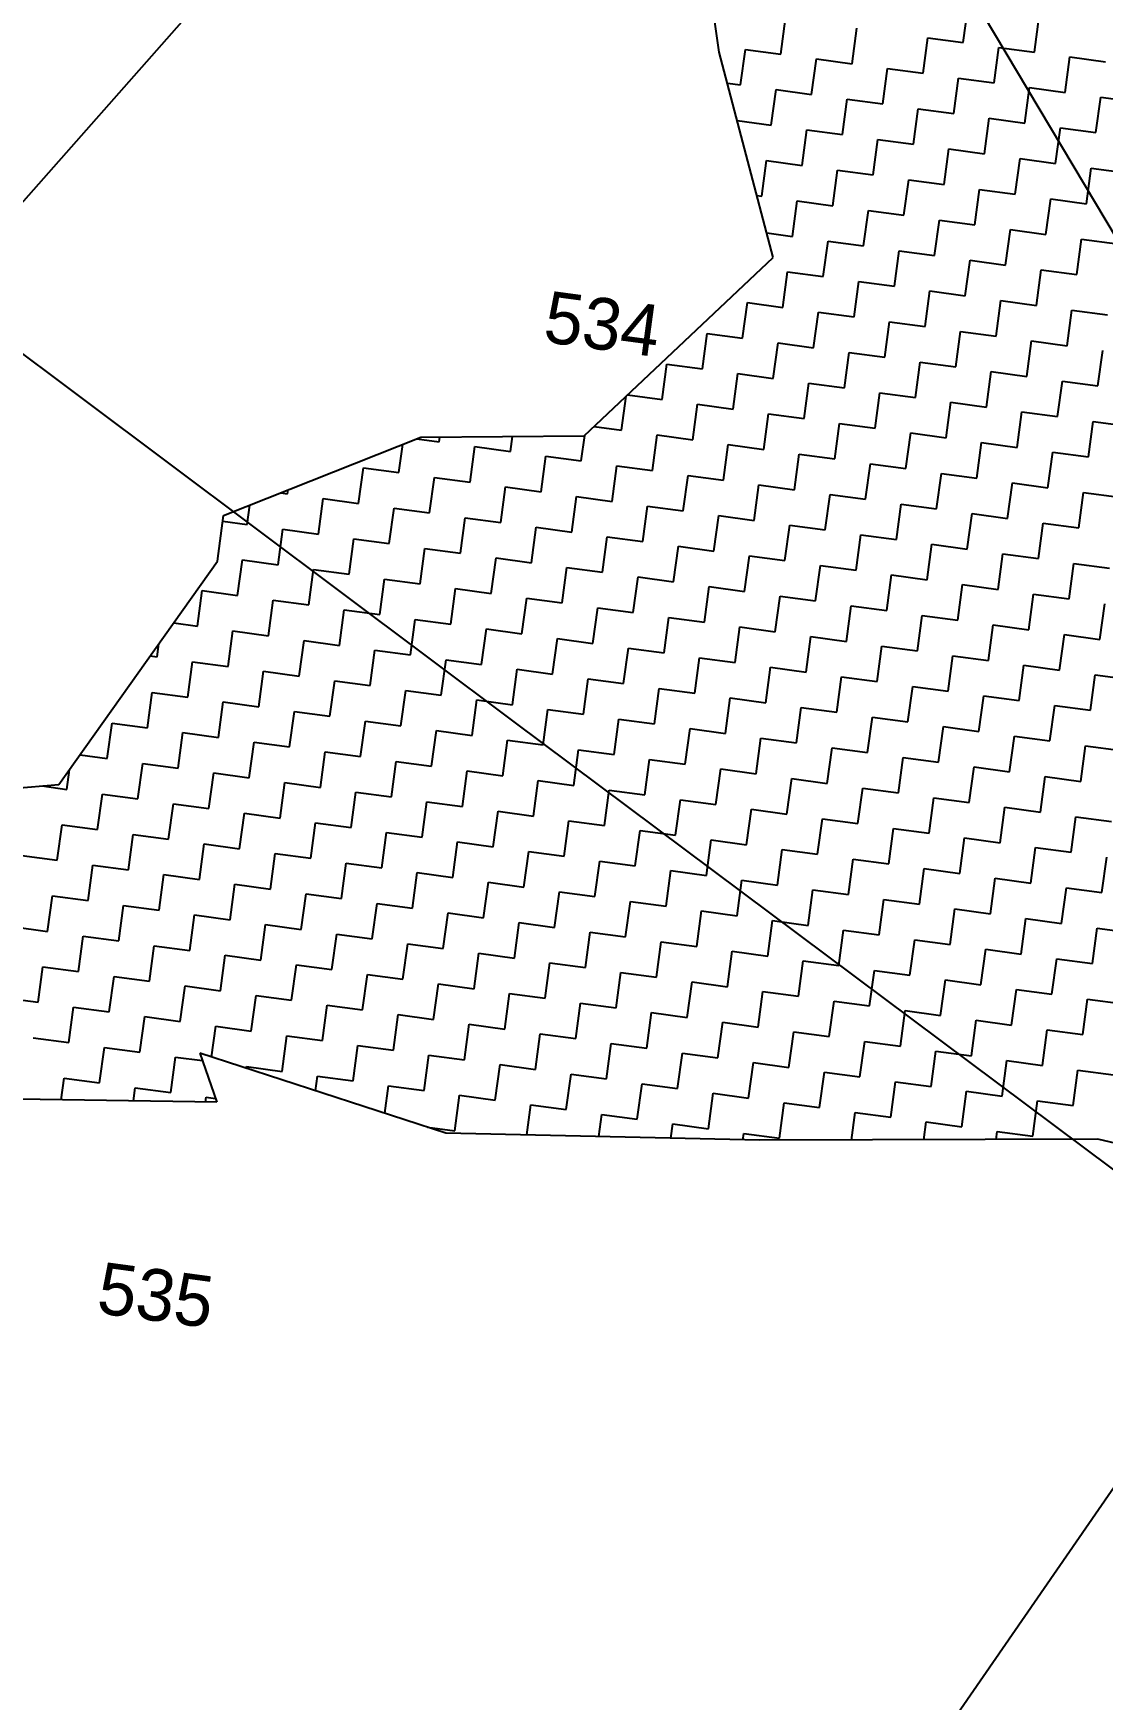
# Model space of a CAD drawing. Header units: metres. Extents: x 291974 to 293244, y 2020596 to 2023640.
# Drawn here: x 292293.3 to 292367.9, y 2021827.1 to 2021943.3 of the extents above; entities that cross this region are included whole.
import ezdxf
from ezdxf.enums import TextEntityAlignment as Align

# ---------------------------------------------------------------- set-up
doc = ezdxf.new("R2010")
doc.units = ezdxf.units.M
doc.header["$MEASUREMENT"] = 0
for name, color, linetype in [('POLY_HATCH', 12, 'Continuous'), ('POLY_PARCEL', 6, 'Continuous'), ('TEXT_PARCEL', 7, 'Continuous'), ('V_BOUND_LINE', 7, 'Continuous')]:
    doc.layers.add(name, color=color, linetype=linetype)
doc.styles.add('TEXT_MAP', font='')
doc.styles.get('TEXT_MAP').set_extended_font_data('Kruti Dev 050')

msp = doc.modelspace()

# ---------------------------------------------------------------- linework, layer by layer
at = {"layer": 'POLY_HATCH'}
for p, q in [((292341.13, 2021942.02), (292340.29, 2021947.83)), ((292344.9, 2021927.7), (292341.13, 2021942.02)), ((292331.71, 2021915.24), (292344.9, 2021927.7)), ((292306.56, 2021909.69), (292320.31, 2021915.15)), ((292320.31, 2021915.15), (292331.71, 2021915.24)), ((292306.13, 2021906.5), (292306.56, 2021909.69)), ((292295.08, 2021890.92), (292306.13, 2021906.5)), ((292280.27, 2021889.66), (292295.08, 2021890.92)), ((292322.05, 2021866.6), (292304.91, 2021872.16)), ((292304.91, 2021872.16), (292306.08, 2021868.75)), ((292306.08, 2021868.75), (292285.78, 2021869.05)), ((292343.95, 2021866.09), (292322.05, 2021866.6)), ((292367.54, 2021866.16), (292343.95, 2021866.09)), ((292384.1, 2021862.3), (292367.54, 2021866.16))]:
    msp.add_line(p, q, dxfattribs=at)
at = {"layer": 'POLY_HATCH', "linetype": 'Continuous'}
for p, q in [((292358.15, 2021942.7), (292358.49, 2021945.18)), ((292345.43, 2021941.89), (292345.76, 2021944.37)), ((292350.39, 2021941.22), (292350.72, 2021943.7)), ((292363.11, 2021942.03), (292363.44, 2021944.51)), ((292355.34, 2021940.55), (292355.67, 2021943.03)), ((292355.67, 2021943.03), (292358.15, 2021942.7)), ((292342.62, 2021939.75), (292342.95, 2021942.22)), ((292342.95, 2021942.22), (292345.43, 2021941.89)), ((292347.57, 2021939.08), (292347.91, 2021941.56)), ((292347.91, 2021941.56), (292350.39, 2021941.22)), ((292360.3, 2021939.89), (292360.63, 2021942.36)), ((292360.63, 2021942.36), (292363.11, 2021942.03)), ((292365.25, 2021939.22), (292365.58, 2021941.7)), ((292365.58, 2021941.7), (292368.06, 2021941.36)), ((292352.53, 2021938.41), (292352.86, 2021940.89)), ((292352.86, 2021940.89), (292355.34, 2021940.55)), ((292357.48, 2021937.74), (292357.82, 2021940.22)), ((292357.82, 2021940.22), (292360.3, 2021939.89)), ((292341.7, 2021939.87), (292342.62, 2021939.75)), ((292344.76, 2021936.94), (292345.1, 2021939.41)), ((292345.1, 2021939.41), (292347.57, 2021939.08)), ((292362.44, 2021937.08), (292362.77, 2021939.55)), ((292362.77, 2021939.55), (292365.25, 2021939.22)), ((292349.72, 2021936.27), (292350.05, 2021938.75)), ((292350.05, 2021938.75), (292352.53, 2021938.41)), ((292354.67, 2021935.6), (292355.01, 2021938.08)), ((292355.01, 2021938.08), (292357.48, 2021937.74)), ((292367.39, 2021936.41), (292367.73, 2021938.89)), ((292367.73, 2021938.89), (292370.21, 2021938.55)), ((292342.38, 2021937.26), (292344.76, 2021936.94)), ((292359.63, 2021934.93), (292359.96, 2021937.41)), ((292359.96, 2021937.41), (292362.44, 2021937.08)), ((292364.58, 2021934.26), (292364.92, 2021936.74)), ((292364.92, 2021936.74), (292367.39, 2021936.41)), ((292346.91, 2021934.12), (292347.24, 2021936.6)), ((292347.24, 2021936.6), (292349.72, 2021936.27)), ((292351.86, 2021933.46), (292352.19, 2021935.93)), ((292352.19, 2021935.93), (292354.67, 2021935.6)), ((292344.09, 2021931.98), (292344.43, 2021934.46)), ((292344.43, 2021934.46), (292346.91, 2021934.12)), ((292356.82, 2021932.79), (292357.15, 2021935.27)), ((292357.15, 2021935.27), (292359.63, 2021934.93)), ((292361.77, 2021932.12), (292362.11, 2021934.6)), ((292362.11, 2021934.6), (292364.58, 2021934.26)), ((292349.05, 2021931.31), (292349.38, 2021933.79)), ((292349.38, 2021933.79), (292351.86, 2021933.46)), ((292366.73, 2021931.45), (292367.06, 2021933.93)), ((292367.06, 2021933.93), (292369.54, 2021933.6)), ((292343.76, 2021932.03), (292344.09, 2021931.98)), ((292354, 2021930.64), (292354.34, 2021933.12)), ((292354.34, 2021933.12), (292356.82, 2021932.79)), ((292358.96, 2021929.98), (292359.29, 2021932.45)), ((292359.29, 2021932.45), (292361.77, 2021932.12)), ((292346.24, 2021929.17), (292346.57, 2021931.65)), ((292346.57, 2021931.65), (292349.05, 2021931.31)), ((292351.19, 2021928.5), (292351.53, 2021930.98)), ((292351.53, 2021930.98), (292354, 2021930.64)), ((292363.91, 2021929.31), (292364.25, 2021931.79)), ((292364.25, 2021931.79), (292366.73, 2021931.45)), ((292356.15, 2021927.83), (292356.48, 2021930.31)), ((292356.48, 2021930.31), (292358.96, 2021929.98)), ((292344.45, 2021929.41), (292346.24, 2021929.17)), ((292348.38, 2021926.36), (292348.72, 2021928.83)), ((292348.72, 2021928.83), (292351.19, 2021928.5)), ((292361.1, 2021927.17), (292361.44, 2021929.64)), ((292361.44, 2021929.64), (292363.91, 2021929.31)), ((292366.06, 2021926.5), (292366.39, 2021928.97)), ((292366.39, 2021928.97), (292368.87, 2021928.64)), ((292353.34, 2021925.69), (292353.67, 2021928.17)), ((292353.67, 2021928.17), (292356.15, 2021927.83)), ((292358.29, 2021925.02), (292358.63, 2021927.5)), ((292358.63, 2021927.5), (292361.1, 2021927.17)), ((292345.57, 2021924.21), (292345.9, 2021926.69)), ((292345.9, 2021926.69), (292348.38, 2021926.36)), ((292363.25, 2021924.35), (292363.58, 2021926.83)), ((292363.58, 2021926.83), (292366.06, 2021926.5)), ((292350.53, 2021923.55), (292350.86, 2021926.02)), ((292350.86, 2021926.02), (292353.34, 2021925.69)), ((292355.48, 2021922.88), (292355.81, 2021925.36)), ((292355.81, 2021925.36), (292358.29, 2021925.02)), ((292342.76, 2021922.07), (292343.09, 2021924.55)), ((292343.09, 2021924.55), (292345.57, 2021924.21)), ((292347.71, 2021921.4), (292348.05, 2021923.88)), ((292348.05, 2021923.88), (292350.53, 2021923.55)), ((292360.44, 2021922.21), (292360.77, 2021924.69)), ((292360.77, 2021924.69), (292363.25, 2021924.35)), ((292365.39, 2021921.54), (292365.72, 2021924.02)), ((292365.72, 2021924.02), (292368.2, 2021923.69)), ((292352.67, 2021920.73), (292353, 2021923.21)), ((292353, 2021923.21), (292355.48, 2021922.88)), ((292339.95, 2021919.93), (292340.28, 2021922.4)), ((292340.28, 2021922.4), (292342.76, 2021922.07)), ((292344.9, 2021919.26), (292345.24, 2021921.74)), ((292345.24, 2021921.74), (292347.71, 2021921.4)), ((292357.62, 2021920.07), (292357.96, 2021922.54)), ((292357.96, 2021922.54), (292360.44, 2021922.21)), ((292362.58, 2021919.4), (292362.91, 2021921.88)), ((292362.91, 2021921.88), (292365.39, 2021921.54)), ((292349.86, 2021918.59), (292350.19, 2021921.07)), ((292350.19, 2021921.07), (292352.67, 2021920.73)), ((292354.81, 2021917.92), (292355.15, 2021920.4)), ((292355.15, 2021920.4), (292357.62, 2021920.07)), ((292367.53, 2021918.73), (292367.87, 2021921.21)), ((292337.14, 2021917.78), (292337.47, 2021920.26)), ((292337.47, 2021920.26), (292339.95, 2021919.93)), ((292342.09, 2021917.11), (292342.42, 2021919.59)), ((292342.42, 2021919.59), (292344.9, 2021919.26)), ((292359.77, 2021917.25), (292360.1, 2021919.73)), ((292360.1, 2021919.73), (292362.58, 2021919.4)), ((292334.74, 2021918.11), (292337.14, 2021917.78)), ((292347.05, 2021916.45), (292347.38, 2021918.92)), ((292347.38, 2021918.92), (292349.86, 2021918.59)), ((292352, 2021915.78), (292352.33, 2021918.26)), ((292352.33, 2021918.26), (292354.81, 2021917.92)), ((292364.72, 2021916.59), (292365.06, 2021919.06)), ((292365.06, 2021919.06), (292367.53, 2021918.73)), ((292334.32, 2021915.64), (292334.64, 2021918.01)), ((292339.28, 2021914.97), (292339.61, 2021917.45)), ((292339.61, 2021917.45), (292342.09, 2021917.11)), ((292356.96, 2021915.11), (292357.29, 2021917.59)), ((292357.29, 2021917.59), (292359.77, 2021917.25)), ((292361.91, 2021914.44), (292362.24, 2021916.92)), ((292362.24, 2021916.92), (292364.72, 2021916.59)), ((292332.41, 2021915.9), (292334.32, 2021915.64)), ((292344.23, 2021914.3), (292344.57, 2021916.78)), ((292344.57, 2021916.78), (292347.05, 2021916.45)), ((292349.19, 2021913.64), (292349.52, 2021916.11)), ((292349.52, 2021916.11), (292352, 2021915.78)), ((292366.87, 2021913.78), (292367.2, 2021916.25)), ((292367.2, 2021916.25), (292369.68, 2021915.92)), ((292318.79, 2021912.69), (292319.06, 2021914.65)), ((292320.03, 2021915.04), (292321.6, 2021914.83)), ((292321.6, 2021914.83), (292321.65, 2021915.16)), ((292326.56, 2021914.16), (292326.7, 2021915.2)), ((292331.51, 2021913.5), (292331.75, 2021915.28)), ((292336.47, 2021912.83), (292336.8, 2021915.31)), ((292336.8, 2021915.31), (292339.28, 2021914.97)), ((292341.42, 2021912.16), (292341.76, 2021914.64)), ((292341.76, 2021914.64), (292344.23, 2021914.3)), ((292354.14, 2021912.97), (292354.48, 2021915.45)), ((292354.48, 2021915.45), (292356.96, 2021915.11)), ((292359.1, 2021912.3), (292359.43, 2021914.78)), ((292359.43, 2021914.78), (292361.91, 2021914.44)), ((292323.75, 2021912.02), (292324.08, 2021914.5)), ((292324.08, 2021914.5), (292326.56, 2021914.16)), ((292328.7, 2021911.35), (292329.03, 2021913.83)), ((292329.03, 2021913.83), (292331.51, 2021913.5)), ((292346.38, 2021911.49), (292346.71, 2021913.97)), ((292346.71, 2021913.97), (292349.19, 2021913.64)), ((292364.05, 2021911.63), (292364.39, 2021914.11)), ((292364.39, 2021914.11), (292366.87, 2021913.78)), ((292315.98, 2021910.54), (292316.31, 2021913.02)), ((292316.31, 2021913.02), (292318.79, 2021912.69)), ((292320.93, 2021909.88), (292321.27, 2021912.35)), ((292321.27, 2021912.35), (292323.75, 2021912.02)), ((292333.66, 2021910.68), (292333.99, 2021913.16)), ((292333.99, 2021913.16), (292336.47, 2021912.83)), ((292338.61, 2021910.02), (292338.95, 2021912.49)), ((292338.95, 2021912.49), (292341.42, 2021912.16)), ((292351.33, 2021910.82), (292351.67, 2021913.3)), ((292351.67, 2021913.3), (292354.14, 2021912.97)), ((292356.29, 2021910.16), (292356.62, 2021912.63)), ((292356.62, 2021912.63), (292359.1, 2021912.3)), ((292310.55, 2021911.28), (292311.02, 2021911.21)), ((292311.02, 2021911.21), (292311.06, 2021911.48)), ((292325.89, 2021909.21), (292326.22, 2021911.69)), ((292326.22, 2021911.69), (292328.7, 2021911.35)), ((292343.57, 2021909.35), (292343.9, 2021911.83)), ((292343.9, 2021911.83), (292346.38, 2021911.49)), ((292348.52, 2021908.68), (292348.86, 2021911.16)), ((292348.86, 2021911.16), (292351.33, 2021910.82)), ((292361.24, 2021909.49), (292361.58, 2021911.97)), ((292361.58, 2021911.97), (292364.05, 2021911.63)), ((292366.2, 2021908.82), (292366.53, 2021911.3)), ((292366.53, 2021911.3), (292369.01, 2021910.96)), ((292308.21, 2021909.07), (292308.39, 2021910.42)), ((292313.17, 2021908.4), (292313.5, 2021910.88)), ((292313.5, 2021910.88), (292315.98, 2021910.54)), ((292318.12, 2021907.73), (292318.46, 2021910.21)), ((292318.46, 2021910.21), (292320.93, 2021909.88)), ((292330.84, 2021908.54), (292331.18, 2021911.02)), ((292331.18, 2021911.02), (292333.66, 2021910.68)), ((292335.8, 2021907.87), (292336.13, 2021910.35)), ((292336.13, 2021910.35), (292338.61, 2021910.02)), ((292353.48, 2021908.01), (292353.81, 2021910.49)), ((292353.81, 2021910.49), (292356.29, 2021910.16)), ((292306.51, 2021909.3), (292308.21, 2021909.07)), ((292323.08, 2021907.06), (292323.41, 2021909.54)), ((292323.41, 2021909.54), (292325.89, 2021909.21)), ((292328.03, 2021906.4), (292328.37, 2021908.87)), ((292328.37, 2021908.87), (292330.84, 2021908.54)), ((292340.75, 2021907.2), (292341.09, 2021909.68)), ((292341.09, 2021909.68), (292343.57, 2021909.35)), ((292345.71, 2021906.54), (292346.04, 2021909.01)), ((292346.04, 2021909.01), (292348.52, 2021908.68)), ((292358.43, 2021907.34), (292358.77, 2021909.82)), ((292358.77, 2021909.82), (292361.24, 2021909.49)), ((292363.39, 2021906.68), (292363.72, 2021909.15)), ((292363.72, 2021909.15), (292366.2, 2021908.82)), ((292310.36, 2021906.26), (292310.69, 2021908.73)), ((292310.69, 2021908.73), (292313.17, 2021908.4)), ((292315.31, 2021905.59), (292315.65, 2021908.07)), ((292315.65, 2021908.07), (292318.12, 2021907.73)), ((292332.99, 2021905.73), (292333.32, 2021908.21)), ((292333.32, 2021908.21), (292335.8, 2021907.87)), ((292350.67, 2021905.87), (292351, 2021908.35)), ((292351, 2021908.35), (292353.48, 2021908.01)), ((292355.62, 2021905.2), (292355.95, 2021907.68)), ((292355.95, 2021907.68), (292358.43, 2021907.34)), ((292307.54, 2021904.11), (292307.88, 2021906.59)), ((292307.88, 2021906.59), (292310.36, 2021906.26)), ((292320.27, 2021904.92), (292320.6, 2021907.4)), ((292320.6, 2021907.4), (292323.08, 2021907.06)), ((292325.22, 2021904.25), (292325.56, 2021906.73)), ((292325.56, 2021906.73), (292328.03, 2021906.4)), ((292337.94, 2021905.06), (292338.28, 2021907.54)), ((292338.28, 2021907.54), (292340.75, 2021907.2)), ((292342.9, 2021904.39), (292343.23, 2021906.87)), ((292343.23, 2021906.87), (292345.71, 2021906.54)), ((292360.58, 2021904.53), (292360.91, 2021907.01)), ((292360.91, 2021907.01), (292363.39, 2021906.68)), ((292312.5, 2021903.45), (292312.83, 2021905.92)), ((292312.83, 2021905.92), (292315.31, 2021905.59)), ((292317.45, 2021902.78), (292317.79, 2021905.26)), ((292317.79, 2021905.26), (292320.27, 2021904.92)), ((292330.18, 2021903.59), (292330.51, 2021906.06)), ((292330.51, 2021906.06), (292332.99, 2021905.73)), ((292335.13, 2021902.92), (292335.47, 2021905.4)), ((292335.47, 2021905.4), (292337.94, 2021905.06)), ((292347.85, 2021903.73), (292348.19, 2021906.2)), ((292348.19, 2021906.2), (292350.67, 2021905.87)), ((292352.81, 2021903.06), (292353.14, 2021905.54)), ((292353.14, 2021905.54), (292355.62, 2021905.2)), ((292365.53, 2021903.87), (292365.86, 2021906.34)), ((292365.86, 2021906.34), (292368.34, 2021906.01)), ((292304.73, 2021901.97), (292305.07, 2021904.45)), ((292305.07, 2021904.45), (292307.54, 2021904.11)), ((292322.41, 2021902.11), (292322.74, 2021904.59)), ((292322.74, 2021904.59), (292325.22, 2021904.25)), ((292340.09, 2021902.25), (292340.42, 2021904.73)), ((292340.42, 2021904.73), (292342.9, 2021904.39)), ((292357.76, 2021902.39), (292358.1, 2021904.87)), ((292358.1, 2021904.87), (292360.58, 2021904.53)), ((292362.72, 2021901.72), (292363.05, 2021904.2)), ((292363.05, 2021904.2), (292365.53, 2021903.87)), ((292309.69, 2021901.3), (292310.02, 2021903.78)), ((292310.02, 2021903.78), (292312.5, 2021903.45)), ((292314.64, 2021900.63), (292314.98, 2021903.11)), ((292314.98, 2021903.11), (292317.45, 2021902.78)), ((292327.37, 2021901.44), (292327.7, 2021903.92)), ((292327.7, 2021903.92), (292330.18, 2021903.59)), ((292332.32, 2021900.77), (292332.65, 2021903.25)), ((292332.65, 2021903.25), (292335.13, 2021902.92)), ((292345.04, 2021901.58), (292345.38, 2021904.06)), ((292345.38, 2021904.06), (292347.85, 2021903.73)), ((292350, 2021900.91), (292350.33, 2021903.39)), ((292350.33, 2021903.39), (292352.81, 2021903.06)), ((292367.67, 2021901.05), (292368.01, 2021903.53)), ((292303.08, 2021902.19), (292304.73, 2021901.97)), ((292319.6, 2021899.97), (292319.93, 2021902.44)), ((292319.93, 2021902.44), (292322.41, 2021902.11)), ((292324.55, 2021899.3), (292324.89, 2021901.78)), ((292324.89, 2021901.78), (292327.37, 2021901.44)), ((292337.28, 2021900.11), (292337.61, 2021902.58)), ((292337.61, 2021902.58), (292340.09, 2021902.25)), ((292342.23, 2021899.44), (292342.56, 2021901.92)), ((292342.56, 2021901.92), (292345.04, 2021901.58)), ((292354.95, 2021900.25), (292355.29, 2021902.72)), ((292355.29, 2021902.72), (292357.76, 2021902.39)), ((292359.91, 2021899.58), (292360.24, 2021902.06)), ((292360.24, 2021902.06), (292362.72, 2021901.72)), ((292301.92, 2021899.83), (292302.04, 2021900.73)), ((292306.88, 2021899.16), (292307.21, 2021901.64)), ((292307.21, 2021901.64), (292309.69, 2021901.3)), ((292311.83, 2021898.49), (292312.17, 2021900.97)), ((292312.17, 2021900.97), (292314.64, 2021900.63)), ((292329.51, 2021898.63), (292329.84, 2021901.11)), ((292329.84, 2021901.11), (292332.32, 2021900.77)), ((292347.19, 2021898.77), (292347.52, 2021901.25)), ((292347.52, 2021901.25), (292350, 2021900.91)), ((292364.86, 2021898.91), (292365.2, 2021901.39)), ((292365.2, 2021901.39), (292367.67, 2021901.05)), ((292301.45, 2021899.89), (292301.92, 2021899.83)), ((292304.07, 2021897.01), (292304.4, 2021899.49)), ((292304.4, 2021899.49), (292306.88, 2021899.16)), ((292316.79, 2021897.82), (292317.12, 2021900.3)), ((292317.12, 2021900.3), (292319.6, 2021899.97)), ((292321.74, 2021897.15), (292322.08, 2021899.63)), ((292322.08, 2021899.63), (292324.55, 2021899.3)), ((292334.46, 2021897.96), (292334.8, 2021900.44)), ((292334.8, 2021900.44), (292337.28, 2021900.11)), ((292339.42, 2021897.29), (292339.75, 2021899.77)), ((292339.75, 2021899.77), (292342.23, 2021899.44)), ((292352.14, 2021898.1), (292352.47, 2021900.58)), ((292352.47, 2021900.58), (292354.95, 2021900.25)), ((292357.1, 2021897.43), (292357.43, 2021899.91)), ((292357.43, 2021899.91), (292359.91, 2021899.58)), ((292309.02, 2021896.35), (292309.35, 2021898.82)), ((292309.35, 2021898.82), (292311.83, 2021898.49)), ((292326.7, 2021896.49), (292327.03, 2021898.96)), ((292327.03, 2021898.96), (292329.51, 2021898.63)), ((292331.65, 2021895.82), (292331.99, 2021898.3)), ((292331.99, 2021898.3), (292334.46, 2021897.96)), ((292344.37, 2021896.63), (292344.71, 2021899.1)), ((292344.71, 2021899.1), (292347.19, 2021898.77)), ((292349.33, 2021895.96), (292349.66, 2021898.44)), ((292349.66, 2021898.44), (292352.14, 2021898.1)), ((292362.05, 2021896.77), (292362.38, 2021899.24)), ((292362.38, 2021899.24), (292364.86, 2021898.91)), ((292367.01, 2021896.1), (292367.34, 2021898.58)), ((292367.34, 2021898.58), (292369.82, 2021898.24)), ((292301.25, 2021894.87), (292301.59, 2021897.35)), ((292301.59, 2021897.35), (292304.07, 2021897.01)), ((292313.98, 2021895.68), (292314.31, 2021898.16)), ((292314.31, 2021898.16), (292316.79, 2021897.82)), ((292318.93, 2021895.01), (292319.26, 2021897.49)), ((292319.26, 2021897.49), (292321.74, 2021897.15)), ((292336.61, 2021895.15), (292336.94, 2021897.63)), ((292336.94, 2021897.63), (292339.42, 2021897.29)), ((292354.28, 2021895.29), (292354.62, 2021897.77)), ((292354.62, 2021897.77), (292357.1, 2021897.43)), ((292306.21, 2021894.2), (292306.54, 2021896.68)), ((292306.54, 2021896.68), (292309.02, 2021896.35)), ((292311.16, 2021893.54), (292311.5, 2021896.01)), ((292311.5, 2021896.01), (292313.98, 2021895.68)), ((292323.89, 2021894.34), (292324.22, 2021896.82)), ((292324.22, 2021896.82), (292326.7, 2021896.49)), ((292328.84, 2021893.68), (292329.17, 2021896.15)), ((292329.17, 2021896.15), (292331.65, 2021895.82)), ((292341.56, 2021894.48), (292341.9, 2021896.96)), ((292341.9, 2021896.96), (292344.37, 2021896.63)), ((292346.52, 2021893.82), (292346.85, 2021896.29)), ((292346.85, 2021896.29), (292349.33, 2021895.96)), ((292359.24, 2021894.62), (292359.57, 2021897.1)), ((292359.57, 2021897.1), (292362.05, 2021896.77)), ((292364.19, 2021893.96), (292364.53, 2021896.43)), ((292364.53, 2021896.43), (292367.01, 2021896.1)), ((292298.44, 2021892.73), (292298.78, 2021895.2)), ((292298.78, 2021895.2), (292301.25, 2021894.87)), ((292316.12, 2021892.87), (292316.45, 2021895.34)), ((292316.45, 2021895.34), (292318.93, 2021895.01)), ((292333.8, 2021893.01), (292334.13, 2021895.48)), ((292334.13, 2021895.48), (292336.61, 2021895.15)), ((292338.75, 2021892.34), (292339.09, 2021894.82)), ((292339.09, 2021894.82), (292341.56, 2021894.48)), ((292351.47, 2021893.15), (292351.81, 2021895.62)), ((292351.81, 2021895.62), (292354.28, 2021895.29)), ((292356.43, 2021892.48), (292356.76, 2021894.96)), ((292356.76, 2021894.96), (292359.24, 2021894.62)), ((292303.4, 2021892.06), (292303.73, 2021894.54)), ((292303.73, 2021894.54), (292306.21, 2021894.2)), ((292308.35, 2021891.39), (292308.69, 2021893.87)), ((292308.69, 2021893.87), (292311.16, 2021893.54)), ((292321.07, 2021892.2), (292321.41, 2021894.68)), ((292321.41, 2021894.68), (292323.89, 2021894.34)), ((292326.03, 2021891.53), (292326.36, 2021894.01)), ((292326.36, 2021894.01), (292328.84, 2021893.68)), ((292343.71, 2021891.67), (292344.04, 2021894.15)), ((292344.04, 2021894.15), (292346.52, 2021893.82)), ((292361.38, 2021891.81), (292361.72, 2021894.29)), ((292361.72, 2021894.29), (292364.19, 2021893.96)), ((292366.34, 2021891.14), (292366.67, 2021893.62)), ((292366.67, 2021893.62), (292369.15, 2021893.29)), ((292296.55, 2021892.98), (292298.44, 2021892.73)), ((292313.31, 2021890.72), (292313.64, 2021893.2)), ((292313.64, 2021893.2), (292316.12, 2021892.87)), ((292318.26, 2021890.06), (292318.6, 2021892.53)), ((292318.6, 2021892.53), (292321.07, 2021892.2)), ((292330.98, 2021890.86), (292331.32, 2021893.34)), ((292331.32, 2021893.34), (292333.8, 2021893.01)), ((292335.94, 2021890.2), (292336.27, 2021892.67)), ((292336.27, 2021892.67), (292338.75, 2021892.34)), ((292348.66, 2021891), (292349, 2021893.48)), ((292349, 2021893.48), (292351.47, 2021893.15)), ((292353.62, 2021890.34), (292353.95, 2021892.81)), ((292353.95, 2021892.81), (292356.43, 2021892.48)), ((292295.63, 2021890.58), (292295.81, 2021891.94)), ((292300.59, 2021889.92), (292300.92, 2021892.39)), ((292300.92, 2021892.39), (292303.4, 2021892.06)), ((292305.54, 2021889.25), (292305.87, 2021891.73)), ((292305.87, 2021891.73), (292308.35, 2021891.39)), ((292323.22, 2021889.39), (292323.55, 2021891.87)), ((292323.55, 2021891.87), (292326.03, 2021891.53)), ((292340.89, 2021889.53), (292341.23, 2021892.01)), ((292341.23, 2021892.01), (292343.71, 2021891.67)), ((292345.85, 2021888.86), (292346.18, 2021891.34)), ((292346.18, 2021891.34), (292348.66, 2021891)), ((292358.57, 2021889.67), (292358.91, 2021892.15)), ((292358.91, 2021892.15), (292361.38, 2021891.81)), ((292363.53, 2021889), (292363.86, 2021891.48)), ((292363.86, 2021891.48), (292366.34, 2021891.14)), ((292293.91, 2021890.82), (292295.63, 2021890.58)), ((292297.77, 2021887.77), (292298.11, 2021890.25)), ((292298.11, 2021890.25), (292300.59, 2021889.92)), ((292310.5, 2021888.58), (292310.83, 2021891.06)), ((292310.83, 2021891.06), (292313.31, 2021890.72)), ((292315.45, 2021887.91), (292315.79, 2021890.39)), ((292315.79, 2021890.39), (292318.26, 2021890.06)), ((292328.17, 2021888.72), (292328.51, 2021891.2)), ((292328.51, 2021891.2), (292330.98, 2021890.86)), ((292333.13, 2021888.05), (292333.46, 2021890.53)), ((292333.46, 2021890.53), (292335.94, 2021890.2)), ((292350.8, 2021888.19), (292351.14, 2021890.67)), ((292351.14, 2021890.67), (292353.62, 2021890.34)), ((292302.73, 2021887.1), (292303.06, 2021889.58)), ((292303.06, 2021889.58), (292305.54, 2021889.25)), ((292320.41, 2021887.24), (292320.74, 2021889.72)), ((292320.74, 2021889.72), (292323.22, 2021889.39)), ((292325.36, 2021886.58), (292325.7, 2021889.05)), ((292325.7, 2021889.05), (292328.17, 2021888.72)), ((292338.08, 2021887.38), (292338.42, 2021889.86)), ((292338.42, 2021889.86), (292340.89, 2021889.53)), ((292343.04, 2021886.72), (292343.37, 2021889.19)), ((292343.37, 2021889.19), (292345.85, 2021888.86)), ((292355.76, 2021887.52), (292356.09, 2021890)), ((292356.09, 2021890), (292358.57, 2021889.67)), ((292360.72, 2021886.86), (292361.05, 2021889.33)), ((292361.05, 2021889.33), (292363.53, 2021889)), ((292294.96, 2021885.63), (292295.3, 2021888.11)), ((292295.3, 2021888.11), (292297.77, 2021887.77)), ((292307.68, 2021886.44), (292308.02, 2021888.91)), ((292308.02, 2021888.91), (292310.5, 2021888.58)), ((292312.64, 2021885.77), (292312.97, 2021888.25)), ((292312.97, 2021888.25), (292315.45, 2021887.91)), ((292330.32, 2021885.91), (292330.65, 2021888.39)), ((292330.65, 2021888.39), (292333.13, 2021888.05)), ((292347.99, 2021886.05), (292348.33, 2021888.53)), ((292348.33, 2021888.53), (292350.8, 2021888.19)), ((292352.95, 2021885.38), (292353.28, 2021887.86)), ((292353.28, 2021887.86), (292355.76, 2021887.52)), ((292365.67, 2021886.19), (292366, 2021888.67)), ((292366, 2021888.67), (292368.48, 2021888.33)), ((292299.92, 2021884.96), (292300.25, 2021887.44)), ((292300.25, 2021887.44), (292302.73, 2021887.1)), ((292304.87, 2021884.29), (292305.21, 2021886.77)), ((292305.21, 2021886.77), (292307.68, 2021886.44)), ((292317.59, 2021885.1), (292317.93, 2021887.58)), ((292317.93, 2021887.58), (292320.41, 2021887.24)), ((292322.55, 2021884.43), (292322.88, 2021886.91)), ((292322.88, 2021886.91), (292325.36, 2021886.58)), ((292335.27, 2021885.24), (292335.61, 2021887.72)), ((292335.61, 2021887.72), (292338.08, 2021887.38)), ((292340.23, 2021884.57), (292340.56, 2021887.05)), ((292340.56, 2021887.05), (292343.04, 2021886.72)), ((292357.9, 2021884.71), (292358.24, 2021887.19)), ((292358.24, 2021887.19), (292360.72, 2021886.86)), ((292292.49, 2021885.96), (292294.96, 2021885.63)), ((292309.83, 2021883.62), (292310.16, 2021886.1)), ((292310.16, 2021886.1), (292312.64, 2021885.77)), ((292327.51, 2021883.76), (292327.84, 2021886.24)), ((292327.84, 2021886.24), (292330.32, 2021885.91)), ((292332.46, 2021883.1), (292332.79, 2021885.57)), ((292332.79, 2021885.57), (292335.27, 2021885.24)), ((292345.18, 2021883.9), (292345.52, 2021886.38)), ((292345.52, 2021886.38), (292347.99, 2021886.05)), ((292350.14, 2021883.24), (292350.47, 2021885.71)), ((292350.47, 2021885.71), (292352.95, 2021885.38)), ((292362.86, 2021884.04), (292363.19, 2021886.52)), ((292363.19, 2021886.52), (292365.67, 2021886.19)), ((292367.81, 2021883.38), (292368.15, 2021885.85)), ((292297.11, 2021882.82), (292297.44, 2021885.29)), ((292297.44, 2021885.29), (292299.92, 2021884.96)), ((292302.06, 2021882.15), (292302.4, 2021884.63)), ((292302.4, 2021884.63), (292304.87, 2021884.29)), ((292314.78, 2021882.96), (292315.12, 2021885.43)), ((292315.12, 2021885.43), (292317.59, 2021885.1)), ((292319.74, 2021882.29), (292320.07, 2021884.77)), ((292320.07, 2021884.77), (292322.55, 2021884.43)), ((292337.42, 2021882.43), (292337.75, 2021884.91)), ((292337.75, 2021884.91), (292340.23, 2021884.57)), ((292355.09, 2021882.57), (292355.43, 2021885.05)), ((292355.43, 2021885.05), (292357.9, 2021884.71)), ((292360.05, 2021881.9), (292360.38, 2021884.38)), ((292360.38, 2021884.38), (292362.86, 2021884.04)), ((292307.02, 2021881.48), (292307.35, 2021883.96)), ((292307.35, 2021883.96), (292309.83, 2021883.62)), ((292311.97, 2021880.81), (292312.31, 2021883.29)), ((292312.31, 2021883.29), (292314.78, 2021882.96)), ((292324.69, 2021881.62), (292325.03, 2021884.1)), ((292325.03, 2021884.1), (292327.51, 2021883.76)), ((292329.65, 2021880.95), (292329.98, 2021883.43)), ((292329.98, 2021883.43), (292332.46, 2021883.1)), ((292342.37, 2021881.76), (292342.7, 2021884.24)), ((292342.7, 2021884.24), (292345.18, 2021883.9)), ((292347.33, 2021881.09), (292347.66, 2021883.57)), ((292347.66, 2021883.57), (292350.14, 2021883.24)), ((292365, 2021881.23), (292365.34, 2021883.71)), ((292365.34, 2021883.71), (292367.81, 2021883.38)), ((292294.29, 2021880.67), (292294.63, 2021883.15)), ((292294.63, 2021883.15), (292297.11, 2021882.82)), ((292299.25, 2021880.01), (292299.58, 2021882.48)), ((292299.58, 2021882.48), (292302.06, 2021882.15)), ((292316.93, 2021880.15), (292317.26, 2021882.62)), ((292317.26, 2021882.62), (292319.74, 2021882.29)), ((292334.6, 2021880.29), (292334.94, 2021882.76)), ((292334.94, 2021882.76), (292337.42, 2021882.43)), ((292339.56, 2021879.62), (292339.89, 2021882.1)), ((292339.89, 2021882.1), (292342.37, 2021881.76)), ((292352.28, 2021880.43), (292352.61, 2021882.9)), ((292352.61, 2021882.9), (292355.09, 2021882.57)), ((292357.24, 2021879.76), (292357.57, 2021882.24)), ((292357.57, 2021882.24), (292360.05, 2021881.9)), ((292291.82, 2021881.01), (292294.29, 2021880.67)), ((292304.21, 2021879.34), (292304.54, 2021881.82)), ((292304.54, 2021881.82), (292307.02, 2021881.48)), ((292309.16, 2021878.67), (292309.49, 2021881.15)), ((292309.49, 2021881.15), (292311.97, 2021880.81)), ((292321.88, 2021879.48), (292322.22, 2021881.96)), ((292322.22, 2021881.96), (292324.69, 2021881.62)), ((292326.84, 2021878.81), (292327.17, 2021881.29)), ((292327.17, 2021881.29), (292329.65, 2021880.95)), ((292344.51, 2021878.95), (292344.85, 2021881.43)), ((292344.85, 2021881.43), (292347.33, 2021881.09)), ((292362.19, 2021879.09), (292362.52, 2021881.57)), ((292362.52, 2021881.57), (292365, 2021881.23)), ((292367.15, 2021878.42), (292367.48, 2021880.9)), ((292367.48, 2021880.9), (292369.96, 2021880.57)), ((292296.44, 2021877.86), (292296.77, 2021880.34)), ((292296.77, 2021880.34), (292299.25, 2021880.01)), ((292301.39, 2021877.19), (292301.73, 2021879.67)), ((292301.73, 2021879.67), (292304.21, 2021879.34)), ((292314.12, 2021878), (292314.45, 2021880.48)), ((292314.45, 2021880.48), (292316.93, 2021880.15)), ((292319.07, 2021877.33), (292319.4, 2021879.81)), ((292319.4, 2021879.81), (292321.88, 2021879.48)), ((292331.79, 2021878.14), (292332.13, 2021880.62)), ((292332.13, 2021880.62), (292334.6, 2021880.29)), ((292336.75, 2021877.47), (292337.08, 2021879.95)), ((292337.08, 2021879.95), (292339.56, 2021879.62)), ((292349.47, 2021878.28), (292349.8, 2021880.76)), ((292349.8, 2021880.76), (292352.28, 2021880.43)), ((292354.42, 2021877.61), (292354.76, 2021880.09)), ((292354.76, 2021880.09), (292357.24, 2021879.76)), ((292306.35, 2021876.53), (292306.68, 2021879)), ((292306.68, 2021879), (292309.16, 2021878.67)), ((292324.03, 2021876.67), (292324.36, 2021879.14)), ((292324.36, 2021879.14), (292326.84, 2021878.81)), ((292341.7, 2021876.81), (292342.04, 2021879.28)), ((292342.04, 2021879.28), (292344.51, 2021878.95)), ((292346.66, 2021876.14), (292346.99, 2021878.62)), ((292346.99, 2021878.62), (292349.47, 2021878.28)), ((292359.38, 2021876.95), (292359.71, 2021879.42)), ((292359.71, 2021879.42), (292362.19, 2021879.09)), ((292364.33, 2021876.28), (292364.67, 2021878.76)), ((292364.67, 2021878.76), (292367.15, 2021878.42)), ((292293.63, 2021875.72), (292293.96, 2021878.2)), ((292293.96, 2021878.2), (292296.44, 2021877.86)), ((292298.58, 2021875.05), (292298.92, 2021877.53)), ((292298.92, 2021877.53), (292301.39, 2021877.19)), ((292311.3, 2021875.86), (292311.64, 2021878.34)), ((292311.64, 2021878.34), (292314.12, 2021878)), ((292316.26, 2021875.19), (292316.59, 2021877.67)), ((292316.59, 2021877.67), (292319.07, 2021877.33)), ((292328.98, 2021876), (292329.31, 2021878.48)), ((292329.31, 2021878.48), (292331.79, 2021878.14)), ((292333.94, 2021875.33), (292334.27, 2021877.81)), ((292334.27, 2021877.81), (292336.75, 2021877.47)), ((292351.61, 2021875.47), (292351.95, 2021877.95)), ((292351.95, 2021877.95), (292354.42, 2021877.61)), ((292303.54, 2021874.38), (292303.87, 2021876.86)), ((292303.87, 2021876.86), (292306.35, 2021876.53)), ((292308.49, 2021873.71), (292308.83, 2021876.19)), ((292308.83, 2021876.19), (292311.3, 2021875.86)), ((292321.21, 2021874.52), (292321.55, 2021877)), ((292321.55, 2021877), (292324.03, 2021876.67)), ((292326.17, 2021873.85), (292326.5, 2021876.33)), ((292326.5, 2021876.33), (292328.98, 2021876)), ((292338.89, 2021874.66), (292339.23, 2021877.14)), ((292339.23, 2021877.14), (292341.7, 2021876.81)), ((292343.85, 2021873.99), (292344.18, 2021876.47)), ((292344.18, 2021876.47), (292346.66, 2021876.14)), ((292356.57, 2021874.8), (292356.9, 2021877.28)), ((292356.9, 2021877.28), (292359.38, 2021876.95)), ((292361.52, 2021874.13), (292361.86, 2021876.61)), ((292361.86, 2021876.61), (292364.33, 2021876.28)), ((292291.15, 2021876.05), (292293.63, 2021875.72)), ((292295.77, 2021872.91), (292296.1, 2021875.38)), ((292296.1, 2021875.38), (292298.58, 2021875.05)), ((292313.45, 2021873.05), (292313.78, 2021875.52)), ((292313.78, 2021875.52), (292316.26, 2021875.19)), ((292331.12, 2021873.19), (292331.46, 2021875.66)), ((292331.46, 2021875.66), (292333.94, 2021875.33)), ((292348.8, 2021873.33), (292349.14, 2021875.8)), ((292349.14, 2021875.8), (292351.61, 2021875.47)), ((292353.76, 2021872.66), (292354.09, 2021875.14)), ((292354.09, 2021875.14), (292356.57, 2021874.8)), ((292366.48, 2021873.47), (292366.81, 2021875.94)), ((292366.81, 2021875.94), (292369.29, 2021875.61)), ((292300.73, 2021872.24), (292301.06, 2021874.72)), ((292301.06, 2021874.72), (292303.54, 2021874.38)), ((292305.72, 2021871.9), (292306.01, 2021874.05)), ((292306.01, 2021874.05), (292308.49, 2021873.71)), ((292318.4, 2021872.38), (292318.74, 2021874.86)), ((292318.74, 2021874.86), (292321.21, 2021874.52)), ((292323.36, 2021871.71), (292323.69, 2021874.19)), ((292323.69, 2021874.19), (292326.17, 2021873.85)), ((292336.08, 2021872.52), (292336.41, 2021875)), ((292336.41, 2021875), (292338.89, 2021874.66)), ((292341.03, 2021871.85), (292341.37, 2021874.33)), ((292341.37, 2021874.33), (292343.85, 2021873.99)), ((292358.71, 2021871.99), (292359.05, 2021874.47)), ((292359.05, 2021874.47), (292361.52, 2021874.13)), ((292293.29, 2021873.24), (292295.77, 2021872.91)), ((292310.64, 2021870.9), (292310.97, 2021873.38)), ((292310.97, 2021873.38), (292313.45, 2021873.05)), ((292315.59, 2021870.24), (292315.93, 2021872.71)), ((292315.93, 2021872.71), (292318.4, 2021872.38)), ((292328.31, 2021871.04), (292328.65, 2021873.52)), ((292328.65, 2021873.52), (292331.12, 2021873.19)), ((292333.27, 2021870.38), (292333.6, 2021872.85)), ((292333.6, 2021872.85), (292336.08, 2021872.52)), ((292345.99, 2021871.18), (292346.32, 2021873.66)), ((292346.32, 2021873.66), (292348.8, 2021873.33)), ((292350.94, 2021870.52), (292351.28, 2021872.99)), ((292351.28, 2021872.99), (292353.76, 2021872.66)), ((292363.67, 2021871.32), (292364, 2021873.8)), ((292364, 2021873.8), (292366.48, 2021873.47)), ((292297.91, 2021870.1), (292298.25, 2021872.57)), ((292298.25, 2021872.57), (292300.73, 2021872.24)), ((292302.87, 2021869.43), (292303.2, 2021871.9)), ((292303.2, 2021871.9), (292305.08, 2021871.65)), ((292320.55, 2021869.57), (292320.88, 2021872.04)), ((292320.88, 2021872.04), (292323.36, 2021871.71)), ((292338.22, 2021869.71), (292338.56, 2021872.18)), ((292338.56, 2021872.18), (292341.03, 2021871.85)), ((292355.9, 2021869.85), (292356.23, 2021872.32)), ((292356.23, 2021872.32), (292358.71, 2021871.99)), ((292360.86, 2021869.18), (292361.19, 2021871.66)), ((292361.19, 2021871.66), (292363.67, 2021871.32)), ((292295.23, 2021868.91), (292295.44, 2021870.43)), ((292295.44, 2021870.43), (292297.91, 2021870.1)), ((292308.14, 2021871.11), (292308.16, 2021871.24)), ((292308.16, 2021871.24), (292310.64, 2021870.9)), ((292312.98, 2021869.54), (292313.11, 2021870.57)), ((292313.11, 2021870.57), (292315.59, 2021870.24)), ((292325.5, 2021868.9), (292325.84, 2021871.38)), ((292325.84, 2021871.38), (292328.31, 2021871.04)), ((292330.46, 2021868.23), (292330.79, 2021870.71)), ((292330.79, 2021870.71), (292333.27, 2021870.38)), ((292343.18, 2021869.04), (292343.51, 2021871.52)), ((292343.51, 2021871.52), (292345.99, 2021871.18)), ((292348.13, 2021868.37), (292348.47, 2021870.85)), ((292348.47, 2021870.85), (292350.94, 2021870.52)), ((292365.81, 2021868.51), (292366.14, 2021870.99)), ((292366.14, 2021870.99), (292368.62, 2021870.66)), ((292300.27, 2021868.84), (292300.39, 2021869.76)), ((292300.39, 2021869.76), (292302.87, 2021869.43)), ((292317.81, 2021867.98), (292318.07, 2021869.9)), ((292318.07, 2021869.9), (292320.55, 2021869.57)), ((292322.69, 2021866.76), (292323.02, 2021869.23)), ((292323.02, 2021869.23), (292325.5, 2021868.9)), ((292335.41, 2021867.56), (292335.75, 2021870.04)), ((292335.75, 2021870.04), (292338.22, 2021869.71)), ((292340.37, 2021866.9), (292340.7, 2021869.37)), ((292340.7, 2021869.37), (292343.18, 2021869.04)), ((292353.09, 2021867.7), (292353.42, 2021870.18)), ((292353.42, 2021870.18), (292355.9, 2021869.85)), ((292358.04, 2021867.04), (292358.38, 2021869.51)), ((292358.38, 2021869.51), (292360.86, 2021869.18)), ((292305.3, 2021868.76), (292305.35, 2021869.09)), ((292305.35, 2021869.09), (292305.99, 2021869.01)), ((292327.7, 2021866.47), (292327.98, 2021868.57)), ((292327.98, 2021868.57), (292330.46, 2021868.23)), ((292345.32, 2021866.23), (292345.66, 2021868.71)), ((292345.66, 2021868.71), (292348.13, 2021868.37)), ((292350.35, 2021866.11), (292350.61, 2021868.04)), ((292350.61, 2021868.04), (292353.09, 2021867.7)), ((292363, 2021866.37), (292363.33, 2021868.85)), ((292363.33, 2021868.85), (292365.81, 2021868.51)), ((292320.78, 2021867.01), (292322.69, 2021866.76)), ((292332.73, 2021866.35), (292332.93, 2021867.9)), ((292332.93, 2021867.9), (292335.41, 2021867.56)), ((292337.75, 2021866.23), (292337.89, 2021867.23)), ((292337.89, 2021867.23), (292340.37, 2021866.9)), ((292355.4, 2021866.12), (292355.57, 2021867.37)), ((292355.57, 2021867.37), (292358.04, 2021867.04)), ((292342.78, 2021866.11), (292342.84, 2021866.56)), ((292342.84, 2021866.56), (292345.32, 2021866.23)), ((292360.45, 2021866.14), (292360.52, 2021866.7)), ((292360.52, 2021866.7), (292363, 2021866.37))]:
    msp.add_line(p, q, dxfattribs=at)
at = {"layer": 'POLY_PARCEL'}
for p, q in [((292396.24, 2021882.99), (292337.21, 2021982.17)), ((292326.83, 2021895.3), (292286.92, 2021925.2)), ((292378.72, 2021856.48), (292326.83, 2021895.3)), ((292378.72, 2021856.48), (292328.06, 2021783.03))]:
    msp.add_line(p, q, dxfattribs=at)
at = {"layer": 'V_BOUND_LINE'}
msp.add_line((292286.92, 2021925.2), (292337.21, 2021982.17), dxfattribs=at)

# ---------------------------------------------------------------- texts
at = {"layer": 'TEXT_PARCEL', "style": 'TEXT_MAP'}
for s, p in [('534', (292332.98, 2021923.07)), ('535', (292301.84, 2021855.3))]:
    msp.add_text(s, height=3.6, rotation=352.3236, dxfattribs=at).set_placement(p, align=Align.MIDDLE)

doc.saveas('drawing.dxf')
